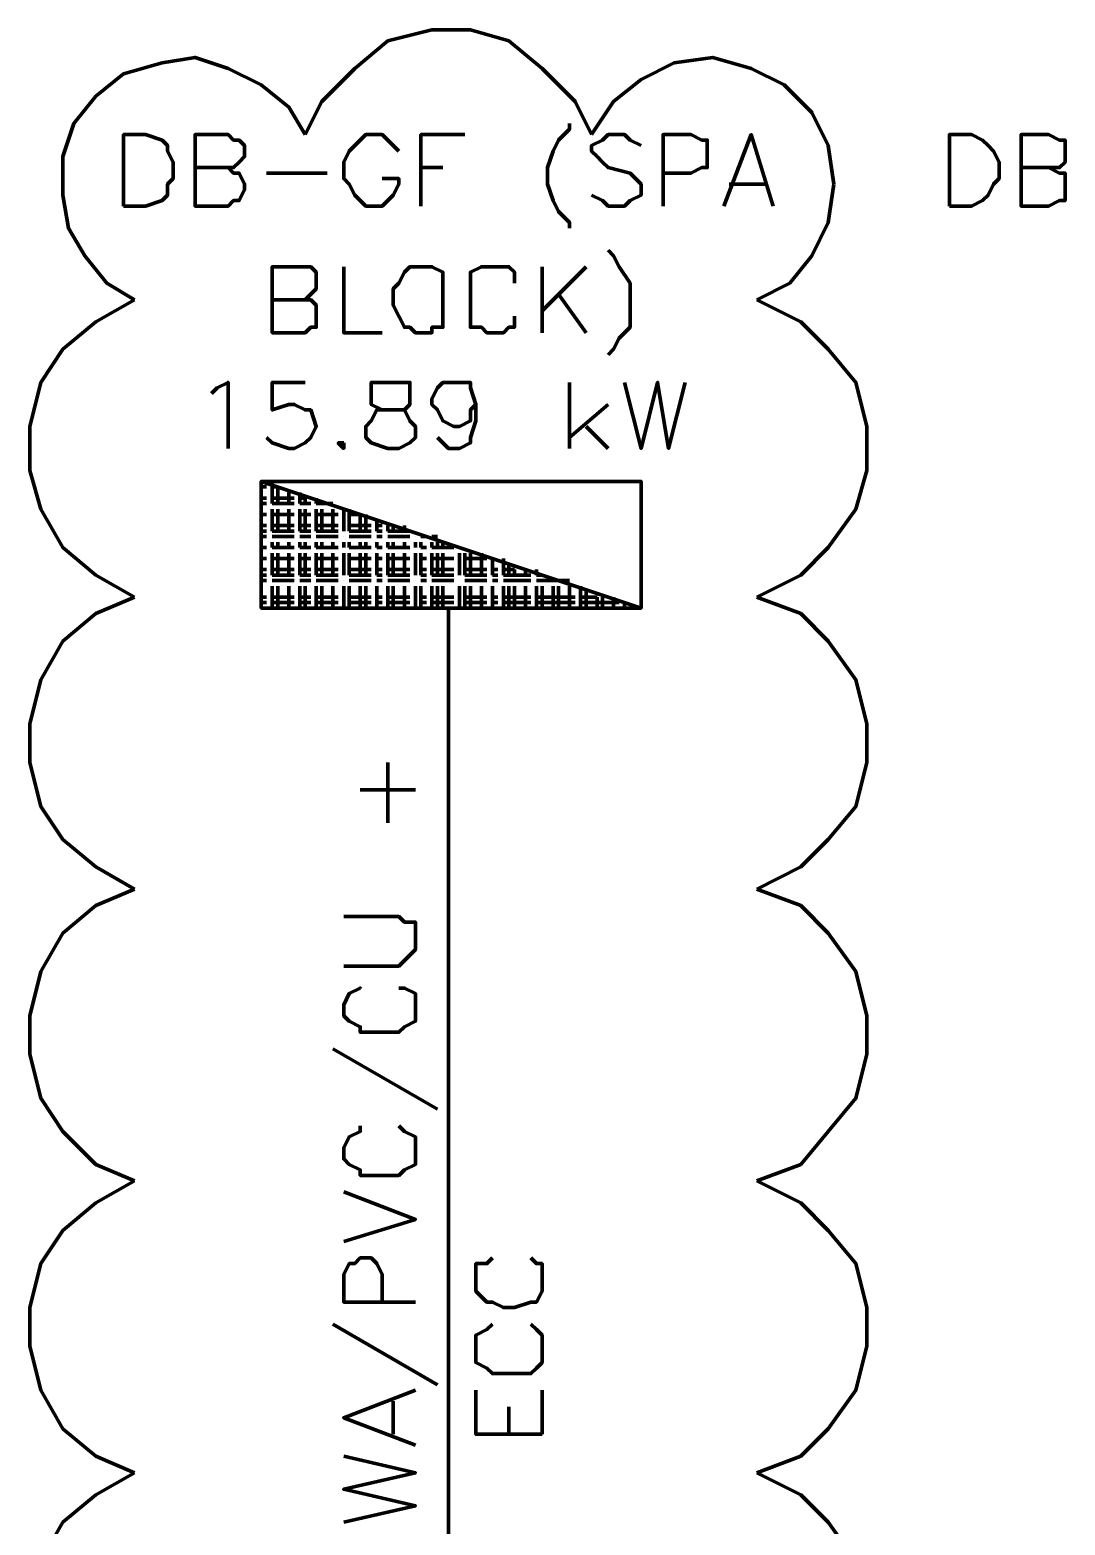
# Model space of a CAD drawing. Header units: inches. Extents: x 16 to 776, y 37 to 575.
# Drawn here: x 146.67 to 178, y 371.08 to 416.33 of the extents above; entities that cross this region are included whole.
import ezdxf

# ---------------------------------------------------------------- set-up
doc = ezdxf.new("R2010")
doc.units = ezdxf.units.IN
doc.header["$MEASUREMENT"] = 0
doc.layers.add('P', color=250, linetype='CONTINUOUS', lineweight=100)

msp = doc.modelspace()

# ---------------------------------------------------------------- linework, layer by layer
at = {"layer": 'P', "color": 1, "linetype": 'Continuous'}
for points in [[(163.667, 413.167), (163.167, 414.167), (162.167, 415.167), (161.167, 416), (160, 416.333), (158.833, 416.333), (157.5, 416), (156.5, 415.167), (155.5, 414.167), (155, 413.167)], [(155, 413.167), (154.5, 414), (153.667, 414.667), (152.667, 415.167), (151.667, 415.5), (150.667, 415.333), (149.5, 415), (148.667, 414.333), (148, 413.5), (147.667, 412.5), (147.667, 411.333), (147.833, 410.333), (148.333, 409.5), (149, 408.667), (149.833, 408.167)], [(171, 411.667), (170.833, 412.833), (170.333, 413.833), (169.5, 414.667), (168.5, 415.167), (167.333, 415.5), (166.167, 415.333), (165.167, 414.833), (164.333, 414.167), (163.667, 413.167)], [(168.667, 408.167), (169.667, 408.667), (170.333, 409.5), (170.833, 410.5), (171, 411.667)], [(149.833, 408.167), (148.667, 407.5), (147.667, 406.667), (147, 405.667), (146.667, 404.333), (146.667, 403), (147, 401.833), (147.667, 400.667), (148.667, 399.833), (149.833, 399.167)], [(168.667, 399.167), (170, 399.833), (170.833, 400.667), (171.667, 401.833), (172, 403), (172, 404.333), (171.667, 405.667), (170.833, 406.667), (170, 407.5), (168.667, 408.167)], [(149.833, 399.167), (148.667, 398.667), (147.667, 397.833), (147, 396.667), (146.667, 395.333), (146.667, 394.167), (147, 392.833), (147.667, 391.833), (148.667, 391), (149.833, 390.333)], [(168.667, 390.333), (170, 391), (170.833, 391.833), (171.667, 392.833), (172, 394.167), (172, 395.333), (171.667, 396.667), (170.833, 397.833), (170, 398.667), (168.667, 399.167)], [(149.833, 390.333), (148.667, 389.833), (147.667, 389), (147, 387.833), (146.667, 386.5), (146.667, 385.333), (147, 384), (147.667, 383), (148.667, 382), (149.833, 381.5)], [(168.667, 381.5), (170, 382), (170.833, 383), (171.667, 384), (172, 385.333), (172, 386.5), (171.667, 387.833), (170.833, 389), (170, 389.833), (168.667, 390.333)], [(149.833, 381.5), (148.667, 380.833), (147.667, 380), (147, 379), (146.667, 377.667), (146.667, 376.5), (147, 375.167), (147.667, 374), (148.667, 373.167), (149.833, 372.667)], [(168.667, 372.667), (170, 373.167), (170.833, 374), (171.667, 375.167), (172, 376.5), (172, 377.667), (171.667, 379), (170.833, 380), (170, 380.833), (168.667, 381.5)], [(149.833, 372.667), (148.667, 372), (147.667, 371.167), (147, 370), (146.667, 368.833), (146.667, 367.5), (147, 366.167), (147.667, 365.167), (148.667, 364.333), (149.833, 363.667)], [(168.667, 363.667), (170, 364.333), (170.833, 365.167), (171.667, 366.167), (172, 367.5), (172, 368.833), (171.667, 370), (170.833, 371.167), (170, 372), (168.667, 372.667)]]:
    msp.add_lwpolyline(points, dxfattribs=at)
at = {"layer": 'P', "color": 0, "linetype": 'Continuous'}
for points in [[(149.5, 411), (149.5, 413.167), (150.167, 413.167), (150.667, 413), (150.833, 412.833), (150.833, 412.667), (151, 412.333), (151, 411.833), (150.833, 411.667), (150.833, 411.333), (150.667, 411.167), (150.167, 411), (149.5, 411)], [(152.667, 412.167), (152.833, 412), (153, 412), (153.167, 411.667), (153.167, 411.5), (153, 411.167), (152.833, 411.167), (152.667, 411), (151.667, 411), (151.667, 413.167), (152.667, 413.167), (152.833, 413), (153, 413), (153.167, 412.833), (153.167, 412.5), (153, 412.333), (152.833, 412.167), (152.667, 412.167), (151.667, 412.167)], [(157.833, 412.667), (157.667, 412.833), (157.5, 413), (157.333, 413.167), (156.833, 413.167), (156.667, 413), (156.5, 412.833), (156.333, 412.667), (156.167, 412.333), (156.167, 411.833), (156.333, 411.667), (156.5, 411.333), (156.667, 411.167), (156.833, 411), (157.333, 411), (157.5, 411.167), (157.667, 411.333), (157.833, 411.667), (157.833, 411.833), (157.333, 411.833)], [(158.5, 411), (158.5, 413.167), (159.833, 413.167)], [(163, 413.5), (163, 413.333), (162.667, 413), (162.5, 412.667), (162.333, 412.167), (162.333, 411.667), (162.5, 411.167), (162.667, 410.833), (163, 410.5), (163, 410.333)], [(165.167, 412.833), (164.833, 413), (164.667, 413.167), (164.167, 413.167), (164, 413), (163.667, 412.833), (163.667, 412.667), (163.833, 412.5), (164, 412.333), (164.167, 412.167), (164.833, 412), (164.833, 412), (165, 411.833), (165.167, 411.667), (165.167, 411.333), (164.833, 411.167), (164.667, 411), (164.167, 411), (164, 411.167), (163.667, 411.333)], [(165.833, 411), (165.833, 413.167), (166.667, 413.167), (167, 413), (167.167, 413), (167.167, 412.833), (167.167, 412.5), (167.167, 412.167), (167, 412.167), (166.667, 412), (165.833, 412)], [(167.667, 411), (168.5, 413.167), (169.167, 411)], [(174.5, 411), (174.5, 413.167), (175.167, 413.167), (175.5, 413), (175.667, 412.833), (175.833, 412.667), (176, 412.333), (176, 411.833), (175.833, 411.667), (175.667, 411.333), (175.5, 411.167), (175.167, 411), (174.5, 411)], [(177.5, 412.167), (177.833, 412), (178, 412), (178, 411.667), (178, 411.5), (178, 411.167), (177.833, 411.167), (177.5, 411), (176.667, 411), (176.667, 413.167), (177.5, 413.167), (177.833, 413), (178, 413), (178, 412.833), (178, 412.5), (178, 412.333), (177.833, 412.167), (177.5, 412.167), (176.667, 412.167)], [(153.833, 412), (155.667, 412)], [(158.5, 412.167), (159.167, 412.167)], [(167.833, 411.667), (169, 411.667)], [(164.167, 409.667), (164.333, 409.5), (164.5, 409.167), (164.833, 408.667), (164.833, 408.167), (164.833, 407.833), (164.833, 407.333), (164.5, 407), (164.333, 406.667), (164.167, 406.5)], [(155, 408.167), (155.167, 408.167), (155.333, 408), (155.333, 407.833), (155.333, 407.5), (155.333, 407.333), (155.167, 407.333), (155, 407.167), (154, 407.167), (154, 409.167), (155, 409.167), (155.167, 409.167), (155.333, 409), (155.333, 408.833), (155.333, 408.667), (155.333, 408.5), (155.167, 408.333), (155, 408.167), (154, 408.167)], [(156.167, 409.167), (156.167, 407.167), (157.333, 407.167)], [(158.333, 409.167), (158.167, 409.167), (158, 409), (157.833, 408.667), (157.667, 408.5), (157.667, 408), (157.833, 407.667), (158, 407.333), (158.167, 407.333), (158.333, 407.167), (158.833, 407.167), (158.833, 407.333), (159.167, 407.333), (159.167, 407.667), (159.167, 408), (159.167, 408.5), (159.167, 408.667), (159.167, 409), (158.833, 409.167), (158.833, 409.167), (158.333, 409.167)], [(161.333, 408.667), (161.333, 409), (161.167, 409.167), (161, 409.167), (160.5, 409.167), (160.333, 409.167), (160, 409), (160, 408.667), (160, 408.5), (160, 408), (160, 407.667), (160, 407.333), (160.333, 407.333), (160.5, 407.167), (161, 407.167), (161.167, 407.333), (161.333, 407.333), (161.333, 407.667)], [(162.167, 409.167), (162.167, 407.167)], [(163.5, 409.167), (162.167, 407.833)], [(162.667, 408.333), (163.5, 407.167)], [(152.167, 405.333), (152.333, 405.5), (152.667, 405.667), (152.667, 403.667)], [(155, 405.667), (154, 405.667), (154, 404.833), (154, 404.833), (154.5, 405), (154.667, 405), (155, 404.833), (155.167, 404.833), (155.333, 404.333), (155.333, 404.333), (155.167, 404), (155, 403.833), (154.667, 403.667), (154.5, 403.667), (154, 403.833), (154, 403.833), (153.833, 404)], [(157.5, 405.667), (157, 405.667), (157, 405.5), (157, 405.167), (157, 405), (157.333, 404.833), (157.667, 404.833), (158, 404.833), (158.167, 404.5), (158.333, 404.333), (158.333, 404), (158.167, 403.833), (157.833, 403.667), (157.5, 403.667), (157, 403.833), (157, 403.833), (156.833, 404), (156.833, 404.333), (157, 404.5), (157.167, 404.833), (157.5, 404.833), (158, 404.833), (158.167, 405), (158.167, 405.167), (158.167, 405.5), (158.167, 405.667), (157.833, 405.667), (157.5, 405.667)], [(160.167, 405), (160, 404.833), (160, 404.5), (159.667, 404.333), (159.5, 404.333), (159.167, 404.5), (159, 404.833), (158.833, 405), (158.833, 405.167), (159, 405.5), (159.167, 405.667), (159.5, 405.667), (159.667, 405.667), (160, 405.667), (160, 405.5), (160.167, 405), (160.167, 404.5), (160, 404), (160, 403.833), (159.667, 403.667), (159.333, 403.667), (159.167, 403.833), (159, 404)], [(163, 405.667), (163, 403.667)], [(164.667, 405.667), (165.167, 403.667), (165.667, 405.667), (166, 403.667), (166.5, 405.667)], [(164.167, 405), (163, 404)], [(163.5, 404.333), (164.167, 403.667)], [(156.167, 403.833), (156, 403.833), (156.167, 403.667), (156.167, 403.833), (156.167, 403.833)], [(153.667, 402.5), (153.667, 402.667)], [(153.667, 402.667), (165.167, 398.833), (165.167, 402.667), (153.667, 402.667), (153.667, 398.833), (165.167, 398.833)], [(153.667, 402.167), (153.667, 402.5)], [(153.667, 402.5), (153.833, 402.5)], [(154, 402.5), (154, 402.667)], [(154, 402.167), (154, 402.5)], [(154, 402.5), (154.167, 402.5)], [(154.167, 402.167), (154.167, 402.5)], [(154.5, 402.167), (154.5, 402.333)], [(154.833, 402.167), (154.833, 402.333)], [(153.667, 402), (153.667, 402.167)], [(153.667, 402.167), (153.833, 402.167)], [(153.667, 402), (153.833, 402)], [(153.667, 401.667), (153.667, 401.833)], [(154, 402), (154, 402.167)], [(154, 402.167), (154.167, 402.167)], [(154, 402), (154.167, 402)], [(154, 401.667), (154, 401.833)], [(154.167, 402), (154.167, 402.167)], [(154.167, 402.167), (154.5, 402.167)], [(154.167, 402), (154.5, 402)], [(154.167, 401.667), (154.167, 401.833)], [(154.5, 402), (154.5, 402.167)], [(154.5, 402.167), (154.667, 402.167)], [(154.5, 402), (154.667, 402)], [(154.5, 401.667), (154.5, 401.833)], [(154.833, 402), (154.833, 402.167)], [(154.833, 402.167), (155, 402.167)], [(154.833, 402), (155, 402)], [(154.833, 401.667), (154.833, 401.833)], [(155, 402), (155, 402.167)], [(155, 402), (155.167, 402)], [(155, 401.667), (155, 401.833)], [(155.333, 402), (155.333, 402.167)], [(155.333, 402), (155.5, 402)], [(155.333, 401.667), (155.333, 401.833)], [(155.5, 402), (155.667, 402)], [(155.5, 402), (155.833, 402)], [(155.5, 401.667), (155.5, 401.833)], [(155.833, 401.667), (155.833, 401.833)], [(156.167, 401.667), (156.167, 401.833)], [(156.333, 401.667), (156.333, 401.833)], [(153.667, 401.333), (153.667, 401.667)], [(153.667, 401.667), (153.833, 401.667)], [(154, 401.333), (154, 401.667)], [(154, 401.667), (154.167, 401.667)], [(154.167, 401.333), (154.167, 401.667)], [(154.167, 401.667), (154.5, 401.667)], [(154.5, 401.333), (154.5, 401.667)], [(154.5, 401.667), (154.667, 401.667)], [(154.833, 401.333), (154.833, 401.667)], [(154.833, 401.667), (155, 401.667)], [(155, 401.333), (155, 401.667)], [(155, 401.667), (155.167, 401.667)], [(155.333, 401.333), (155.333, 401.667)], [(155.333, 401.667), (155.5, 401.667)], [(155.5, 401.333), (155.5, 401.667)], [(155.5, 401.667), (155.833, 401.667)], [(155.833, 401.333), (155.833, 401.667)], [(155.833, 401.667), (156, 401.667)], [(156.167, 401.333), (156.167, 401.667)], [(156.167, 401.667), (156.167, 401.667)], [(156.333, 401.333), (156.333, 401.667)], [(156.333, 401.667), (156.667, 401.667)], [(156.667, 401.333), (156.667, 401.667)], [(156.833, 401.333), (156.833, 401.667)], [(157.167, 401.333), (157.167, 401.5)], [(153.667, 401.167), (153.667, 401.333)], [(153.667, 401.333), (153.833, 401.333)], [(153.667, 401.167), (153.833, 401.167)], [(153.667, 401), (153.667, 401)], [(153.667, 401), (153.833, 401)], [(154, 401.167), (154, 401.333)], [(154, 401.333), (154.167, 401.333)], [(154, 401.167), (154.167, 401.167)], [(154, 401), (154, 401)], [(154, 401), (154.167, 401)], [(154.167, 401.167), (154.167, 401.333)], [(154.167, 401.333), (154.5, 401.333)], [(154.167, 401.167), (154.5, 401.167)], [(154.167, 401), (154.167, 401)], [(154.167, 401), (154.5, 401)], [(154.5, 401.167), (154.5, 401.333)], [(154.5, 401.333), (154.667, 401.333)], [(154.5, 401.167), (154.667, 401.167)], [(154.5, 401), (154.5, 401)], [(154.5, 401), (154.667, 401)], [(154.833, 401.167), (154.833, 401.333)], [(154.833, 401.333), (155, 401.333)], [(154.833, 401.167), (155, 401.167)], [(154.833, 401), (154.833, 401)], [(154.833, 401), (155, 401)], [(155, 401.167), (155, 401.333)], [(155, 401.333), (155.167, 401.333)], [(155, 401.167), (155.167, 401.167)], [(155, 401), (155, 401)], [(155, 401), (155.167, 401)], [(155.333, 401.167), (155.333, 401.333)], [(155.333, 401.333), (155.5, 401.333)], [(155.333, 401.167), (155.5, 401.167)], [(155.333, 401), (155.333, 401)], [(155.333, 401), (155.5, 401)], [(155.5, 401.167), (155.5, 401.333)], [(155.5, 401.333), (155.833, 401.333)], [(155.5, 401.167), (155.833, 401.167)], [(155.5, 401), (155.5, 401)], [(155.5, 401), (155.833, 401)], [(155.833, 401.167), (155.833, 401.333)], [(155.833, 401.333), (156, 401.333)], [(155.833, 401.167), (156, 401.167)], [(155.833, 401), (155.833, 401)], [(155.833, 401), (156, 401)], [(156.167, 401.167), (156.167, 401.333)], [(156.167, 401.333), (156.167, 401.333)], [(156.167, 401.167), (156.167, 401.167)], [(156.167, 401), (156.167, 401)], [(156.167, 401), (156.167, 401)], [(156.333, 401.167), (156.333, 401.333)], [(156.333, 401.333), (156.667, 401.333)], [(156.333, 401.167), (156.667, 401.167)], [(156.333, 401), (156.333, 401)], [(156.333, 401), (156.667, 401)], [(156.667, 401.167), (156.667, 401.333)], [(156.667, 401.333), (156.833, 401.333)], [(156.667, 401.167), (156.833, 401.167)], [(156.667, 401), (156.667, 401)], [(156.667, 401), (156.833, 401)], [(156.833, 401.167), (156.833, 401.333)], [(156.833, 401.333), (157, 401.333)], [(156.833, 401.167), (157, 401.167)], [(156.833, 401), (156.833, 401)], [(156.833, 401), (157, 401)], [(157.167, 401.167), (157.167, 401.333)], [(157.167, 401.333), (157.333, 401.333)], [(157.167, 401.167), (157.333, 401.167)], [(157.167, 401), (157.167, 401)], [(157.167, 401), (157.333, 401)], [(157.5, 401.167), (157.5, 401.333)], [(157.5, 401.167), (157.667, 401.167)], [(157.5, 401), (157.5, 401)], [(157.5, 401), (157.667, 401)], [(157.667, 401.167), (157.667, 401.333)], [(157.667, 401.167), (158, 401.167)], [(157.667, 401), (157.667, 401)], [(157.667, 401), (158, 401)], [(158, 401.167), (158, 401.333)], [(158, 401.167), (158.167, 401.167)], [(158, 401), (158, 401)], [(158, 401), (158.167, 401)], [(158.333, 401), (158.333, 401)], [(158.333, 401), (158.333, 401)], [(158.5, 401), (158.5, 401)], [(158.5, 401), (158.667, 401)], [(158.833, 401), (158.833, 401)], [(158.833, 401), (159, 401)], [(153.667, 400.667), (153.667, 400.833)], [(153.667, 400.667), (153.833, 400.667)], [(153.667, 400.333), (153.667, 400.5)], [(154, 400.667), (154, 400.833)], [(154, 400.667), (154.167, 400.667)], [(154, 400.333), (154, 400.5)], [(154.167, 400.667), (154.167, 400.833)], [(154.167, 400.667), (154.5, 400.667)], [(154.167, 400.333), (154.167, 400.5)], [(154.5, 400.667), (154.5, 400.833)], [(154.5, 400.667), (154.667, 400.667)], [(154.5, 400.333), (154.5, 400.5)], [(154.833, 400.667), (154.833, 400.833)], [(154.833, 400.667), (155, 400.667)], [(154.833, 400.333), (154.833, 400.5)], [(155, 400.667), (155, 400.833)], [(155, 400.667), (155.167, 400.667)], [(155, 400.333), (155, 400.5)], [(155.333, 400.667), (155.333, 400.833)], [(155.333, 400.667), (155.5, 400.667)], [(155.333, 400.333), (155.333, 400.5)], [(155.5, 400.667), (155.5, 400.833)], [(155.5, 400.667), (155.833, 400.667)], [(155.5, 400.333), (155.5, 400.5)], [(155.833, 400.667), (155.833, 400.833)], [(155.833, 400.667), (156, 400.667)], [(155.833, 400.333), (155.833, 400.5)], [(156.167, 400.667), (156.167, 400.833)], [(156.167, 400.667), (156.167, 400.667)], [(156.167, 400.333), (156.167, 400.5)], [(156.333, 400.667), (156.333, 400.833)], [(156.333, 400.667), (156.667, 400.667)], [(156.333, 400.333), (156.333, 400.5)], [(156.667, 400.667), (156.667, 400.833)], [(156.667, 400.667), (156.833, 400.667)], [(156.667, 400.333), (156.667, 400.5)], [(156.833, 400.667), (156.833, 400.833)], [(156.833, 400.667), (157, 400.667)], [(156.833, 400.333), (156.833, 400.5)], [(157.167, 400.667), (157.167, 400.833)], [(157.167, 400.667), (157.333, 400.667)], [(157.167, 400.333), (157.167, 400.5)], [(157.5, 400.667), (157.5, 400.833)], [(157.5, 400.667), (157.667, 400.667)], [(157.5, 400.333), (157.5, 400.5)], [(157.667, 400.667), (157.667, 400.833)], [(157.667, 400.667), (158, 400.667)], [(157.667, 400.333), (157.667, 400.5)], [(158, 400.667), (158, 400.833)], [(158, 400.667), (158.167, 400.667)], [(158, 400.333), (158, 400.5)], [(158.333, 400.667), (158.333, 400.833)], [(158.333, 400.667), (158.333, 400.667)], [(158.333, 400.333), (158.333, 400.5)], [(158.5, 400.667), (158.5, 400.833)], [(158.5, 400.667), (158.667, 400.667)], [(158.5, 400.333), (158.5, 400.5)], [(158.833, 400.667), (158.833, 400.833)], [(158.833, 400.667), (159, 400.667)], [(158.833, 400.333), (158.833, 400.5)], [(159, 400.667), (159, 400.833)], [(159, 400.667), (159.167, 400.667)], [(159, 400.333), (159, 400.5)], [(159.167, 400.667), (159.167, 400.833)], [(159.167, 400.667), (159.5, 400.667)], [(159.167, 400.333), (159.167, 400.5)], [(159.667, 400.667), (159.667, 400.667)], [(159.667, 400.667), (159.667, 400.667)], [(159.667, 400.333), (159.667, 400.5)], [(159.833, 400.333), (159.833, 400.5)], [(160, 400.333), (160, 400.5)], [(160.333, 400.333), (160.333, 400.5)], [(153.667, 400), (153.667, 400.333)], [(153.667, 400.333), (153.833, 400.333)], [(154, 400), (154, 400.333)], [(154, 400.333), (154.167, 400.333)], [(154.167, 400), (154.167, 400.333)], [(154.167, 400.333), (154.5, 400.333)], [(154.5, 400), (154.5, 400.333)], [(154.5, 400.333), (154.667, 400.333)], [(154.833, 400), (154.833, 400.333)], [(154.833, 400.333), (155, 400.333)], [(155, 400), (155, 400.333)], [(155, 400.333), (155.167, 400.333)], [(155.333, 400), (155.333, 400.333)], [(155.333, 400.333), (155.5, 400.333)], [(155.5, 400), (155.5, 400.333)], [(155.5, 400.333), (155.833, 400.333)], [(155.833, 400), (155.833, 400.333)], [(155.833, 400.333), (156, 400.333)], [(156.167, 400), (156.167, 400.333)], [(156.167, 400.333), (156.167, 400.333)], [(156.333, 400), (156.333, 400.333)], [(156.333, 400.333), (156.667, 400.333)], [(156.667, 400), (156.667, 400.333)], [(156.667, 400.333), (156.833, 400.333)], [(156.833, 400), (156.833, 400.333)], [(156.833, 400.333), (157, 400.333)], [(157.167, 400), (157.167, 400.333)], [(157.167, 400.333), (157.333, 400.333)], [(157.5, 400), (157.5, 400.333)], [(157.5, 400.333), (157.667, 400.333)], [(157.667, 400), (157.667, 400.333)], [(157.667, 400.333), (158, 400.333)], [(158, 400), (158, 400.333)], [(158, 400.333), (158.167, 400.333)], [(158.333, 400), (158.333, 400.333)], [(158.333, 400.333), (158.333, 400.333)], [(158.5, 400), (158.5, 400.333)], [(158.5, 400.333), (158.667, 400.333)], [(158.833, 400), (158.833, 400.333)], [(158.833, 400.333), (159, 400.333)], [(159, 400), (159, 400.333)], [(159, 400.333), (159.167, 400.333)], [(159.167, 400), (159.167, 400.333)], [(159.167, 400.333), (159.5, 400.333)], [(159.667, 400), (159.667, 400.333)], [(159.667, 400.333), (159.667, 400.333)], [(159.833, 400), (159.833, 400.333)], [(159.833, 400.333), (160, 400.333)], [(160, 400), (160, 400.333)], [(160, 400.333), (160.333, 400.333)], [(160.333, 400), (160.333, 400.333)], [(160.333, 400.333), (160.5, 400.333)], [(160.667, 400), (160.667, 400.333)], [(161, 400), (161, 400.333)], [(161.167, 400), (161.167, 400.167)], [(153.667, 399.833), (153.667, 400)], [(153.667, 400), (153.833, 400)], [(153.667, 399.833), (153.833, 399.833)], [(153.667, 399.667), (153.667, 399.667)], [(153.667, 399.667), (153.833, 399.667)], [(154, 399.833), (154, 400)], [(154, 400), (154.167, 400)], [(154, 399.833), (154.167, 399.833)], [(154, 399.667), (154, 399.667)], [(154, 399.667), (154.167, 399.667)], [(154.167, 399.833), (154.167, 400)], [(154.167, 400), (154.5, 400)], [(154.167, 399.833), (154.5, 399.833)], [(154.167, 399.667), (154.167, 399.667)], [(154.167, 399.667), (154.5, 399.667)], [(154.5, 399.833), (154.5, 400)], [(154.5, 400), (154.667, 400)], [(154.5, 399.833), (154.667, 399.833)], [(154.5, 399.667), (154.5, 399.667)], [(154.5, 399.667), (154.667, 399.667)], [(154.833, 399.833), (154.833, 400)], [(154.833, 400), (155, 400)], [(154.833, 399.833), (155, 399.833)], [(154.833, 399.667), (154.833, 399.667)], [(154.833, 399.667), (155, 399.667)], [(155, 399.833), (155, 400)], [(155, 400), (155.167, 400)], [(155, 399.833), (155.167, 399.833)], [(155, 399.667), (155, 399.667)], [(155, 399.667), (155.167, 399.667)], [(155.333, 399.833), (155.333, 400)], [(155.333, 400), (155.5, 400)], [(155.333, 399.833), (155.5, 399.833)], [(155.333, 399.667), (155.333, 399.667)], [(155.333, 399.667), (155.5, 399.667)], [(155.5, 399.833), (155.5, 400)], [(155.5, 400), (155.833, 400)], [(155.5, 399.833), (155.833, 399.833)], [(155.5, 399.667), (155.5, 399.667)], [(155.5, 399.667), (155.833, 399.667)], [(155.833, 399.833), (155.833, 400)], [(155.833, 400), (156, 400)], [(155.833, 399.833), (156, 399.833)], [(155.833, 399.667), (155.833, 399.667)], [(155.833, 399.667), (156, 399.667)], [(156.167, 399.833), (156.167, 400)], [(156.167, 400), (156.167, 400)], [(156.167, 399.833), (156.167, 399.833)], [(156.167, 399.667), (156.167, 399.667)], [(156.167, 399.667), (156.167, 399.667)], [(156.333, 399.833), (156.333, 400)], [(156.333, 400), (156.667, 400)], [(156.333, 399.833), (156.667, 399.833)], [(156.333, 399.667), (156.333, 399.667)], [(156.333, 399.667), (156.667, 399.667)], [(156.667, 399.833), (156.667, 400)], [(156.667, 400), (156.833, 400)], [(156.667, 399.833), (156.833, 399.833)], [(156.667, 399.667), (156.667, 399.667)], [(156.667, 399.667), (156.833, 399.667)], [(156.833, 399.833), (156.833, 400)], [(156.833, 400), (157, 400)], [(156.833, 399.833), (157, 399.833)], [(156.833, 399.667), (156.833, 399.667)], [(156.833, 399.667), (157, 399.667)], [(157.167, 399.833), (157.167, 400)], [(157.167, 400), (157.333, 400)], [(157.167, 399.833), (157.333, 399.833)], [(157.167, 399.667), (157.167, 399.667)], [(157.167, 399.667), (157.333, 399.667)], [(157.5, 399.833), (157.5, 400)], [(157.5, 400), (157.667, 400)], [(157.5, 399.833), (157.667, 399.833)], [(157.5, 399.667), (157.5, 399.667)], [(157.5, 399.667), (157.667, 399.667)], [(157.667, 399.833), (157.667, 400)], [(157.667, 400), (158, 400)], [(157.667, 399.833), (158, 399.833)], [(157.667, 399.667), (157.667, 399.667)], [(157.667, 399.667), (158, 399.667)], [(158, 399.833), (158, 400)], [(158, 400), (158.167, 400)], [(158, 399.833), (158.167, 399.833)], [(158, 399.667), (158, 399.667)], [(158, 399.667), (158.167, 399.667)], [(158.333, 399.833), (158.333, 400)], [(158.333, 400), (158.333, 400)], [(158.333, 399.833), (158.333, 399.833)], [(158.333, 399.667), (158.333, 399.667)], [(158.333, 399.667), (158.333, 399.667)], [(158.5, 399.833), (158.5, 400)], [(158.5, 400), (158.667, 400)], [(158.5, 399.833), (158.667, 399.833)], [(158.5, 399.667), (158.5, 399.667)], [(158.5, 399.667), (158.667, 399.667)], [(158.833, 399.833), (158.833, 400)], [(158.833, 400), (159, 400)], [(158.833, 399.833), (159, 399.833)], [(158.833, 399.667), (158.833, 399.667)], [(158.833, 399.667), (159, 399.667)], [(159, 399.833), (159, 400)], [(159, 400), (159.167, 400)], [(159, 399.833), (159.167, 399.833)], [(159, 399.667), (159, 399.667)], [(159, 399.667), (159.167, 399.667)], [(159.167, 399.833), (159.167, 400)], [(159.167, 400), (159.5, 400)], [(159.167, 399.833), (159.5, 399.833)], [(159.167, 399.667), (159.167, 399.667)], [(159.167, 399.667), (159.5, 399.667)], [(159.667, 399.833), (159.667, 400)], [(159.667, 400), (159.667, 400)], [(159.667, 399.833), (159.667, 399.833)], [(159.667, 399.667), (159.667, 399.667)], [(159.667, 399.667), (159.667, 399.667)], [(159.833, 399.833), (159.833, 400)], [(159.833, 400), (160, 400)], [(159.833, 399.833), (160, 399.833)], [(159.833, 399.667), (159.833, 399.667)], [(159.833, 399.667), (160, 399.667)], [(160, 399.833), (160, 400)], [(160, 400), (160.333, 400)], [(160, 399.833), (160.333, 399.833)], [(160, 399.667), (160, 399.667)], [(160, 399.667), (160.333, 399.667)], [(160.333, 399.833), (160.333, 400)], [(160.333, 400), (160.5, 400)], [(160.333, 399.833), (160.5, 399.833)], [(160.333, 399.667), (160.333, 399.667)], [(160.333, 399.667), (160.5, 399.667)], [(160.667, 399.833), (160.667, 400)], [(160.667, 400), (160.833, 400)], [(160.667, 399.833), (160.833, 399.833)], [(160.667, 399.667), (160.667, 399.667)], [(160.667, 399.667), (160.833, 399.667)], [(161, 399.833), (161, 400)], [(161, 400), (161.167, 400)], [(161, 399.833), (161.167, 399.833)], [(161, 399.667), (161, 399.667)], [(161, 399.667), (161.167, 399.667)], [(161.167, 399.833), (161.167, 400)], [(161.167, 400), (161.333, 400)], [(161.167, 399.833), (161.333, 399.833)], [(161.167, 399.667), (161.167, 399.667)], [(161.167, 399.667), (161.333, 399.667)], [(161.333, 399.833), (161.333, 400)], [(161.333, 399.833), (161.667, 399.833)], [(161.333, 399.667), (161.333, 399.667)], [(161.333, 399.667), (161.667, 399.667)], [(161.667, 399.833), (161.667, 400)], [(161.667, 399.833), (161.833, 399.833)], [(161.667, 399.667), (161.667, 399.667)], [(161.667, 399.667), (161.833, 399.667)], [(162, 399.833), (162, 400)], [(162, 399.833), (162.167, 399.833)], [(162, 399.667), (162, 399.667)], [(162, 399.667), (162.167, 399.667)], [(162.167, 399.667), (162.167, 399.667)], [(162.167, 399.667), (162.5, 399.667)], [(162.5, 399.667), (162.5, 399.667)], [(162.5, 399.667), (162.667, 399.667)], [(162.667, 399.667), (162.833, 399.667)], [(162.667, 399.667), (163, 399.667)], [(153.667, 399.167), (153.667, 399.5)], [(153.667, 399), (153.667, 399.167)], [(153.667, 399.167), (153.833, 399.167)], [(154, 399.167), (154, 399.5)], [(154, 399), (154, 399.167)], [(154, 399.167), (154.167, 399.167)], [(154.167, 399.167), (154.167, 399.5)], [(154.167, 399), (154.167, 399.167)], [(154.167, 399.167), (154.5, 399.167)], [(154.5, 399.167), (154.5, 399.5)], [(154.5, 399), (154.5, 399.167)], [(154.5, 399.167), (154.667, 399.167)], [(154.833, 399.167), (154.833, 399.5)], [(154.833, 399), (154.833, 399.167)], [(154.833, 399.167), (155, 399.167)], [(155, 399.167), (155, 399.5)], [(155, 399), (155, 399.167)], [(155, 399.167), (155.167, 399.167)], [(155.333, 399.167), (155.333, 399.5)], [(155.333, 399), (155.333, 399.167)], [(155.333, 399.167), (155.5, 399.167)], [(155.5, 399.167), (155.5, 399.5)], [(155.5, 399), (155.5, 399.167)], [(155.5, 399.167), (155.833, 399.167)], [(155.833, 399.167), (155.833, 399.5)], [(155.833, 399), (155.833, 399.167)], [(155.833, 399.167), (156, 399.167)], [(156.167, 399.167), (156.167, 399.5)], [(156.167, 399), (156.167, 399.167)], [(156.167, 399.167), (156.167, 399.167)], [(156.333, 399.167), (156.333, 399.5)], [(156.333, 399), (156.333, 399.167)], [(156.333, 399.167), (156.667, 399.167)], [(156.667, 399.167), (156.667, 399.5)], [(156.667, 399), (156.667, 399.167)], [(156.667, 399.167), (156.833, 399.167)], [(156.833, 399.167), (156.833, 399.5)], [(156.833, 399), (156.833, 399.167)], [(156.833, 399.167), (157, 399.167)], [(157.167, 399.167), (157.167, 399.5)], [(157.167, 399), (157.167, 399.167)], [(157.167, 399.167), (157.333, 399.167)], [(157.5, 399.167), (157.5, 399.5)], [(157.5, 399), (157.5, 399.167)], [(157.5, 399.167), (157.667, 399.167)], [(157.667, 399.167), (157.667, 399.5)], [(157.667, 399), (157.667, 399.167)], [(157.667, 399.167), (158, 399.167)], [(158, 399.167), (158, 399.5)], [(158, 399), (158, 399.167)], [(158, 399.167), (158.167, 399.167)], [(158.333, 399.167), (158.333, 399.5)], [(158.333, 399), (158.333, 399.167)], [(158.333, 399.167), (158.333, 399.167)], [(158.5, 399.167), (158.5, 399.5)], [(158.5, 399), (158.5, 399.167)], [(158.5, 399.167), (158.667, 399.167)], [(158.833, 399.167), (158.833, 399.5)], [(158.833, 399), (158.833, 399.167)], [(158.833, 399.167), (159, 399.167)], [(159, 399.167), (159, 399.5)], [(159, 399), (159, 399.167)], [(159, 399.167), (159.167, 399.167)], [(159.167, 399.167), (159.167, 399.5)], [(159.167, 399), (159.167, 399.167)], [(159.167, 399.167), (159.5, 399.167)], [(159.667, 399.167), (159.667, 399.5)], [(159.667, 399), (159.667, 399.167)], [(159.667, 399.167), (159.667, 399.167)], [(159.833, 399.167), (159.833, 399.5)], [(159.833, 399), (159.833, 399.167)], [(159.833, 399.167), (160, 399.167)], [(160, 399.167), (160, 399.5)], [(160, 399), (160, 399.167)], [(160, 399.167), (160.333, 399.167)], [(160.333, 399.167), (160.333, 399.5)], [(160.333, 399), (160.333, 399.167)], [(160.333, 399.167), (160.5, 399.167)], [(160.667, 399.167), (160.667, 399.5)], [(160.667, 399), (160.667, 399.167)], [(160.667, 399.167), (160.833, 399.167)], [(161, 399.167), (161, 399.5)], [(161, 399), (161, 399.167)], [(161, 399.167), (161.167, 399.167)], [(161.167, 399.167), (161.167, 399.5)], [(161.167, 399), (161.167, 399.167)], [(161.167, 399.167), (161.333, 399.167)], [(161.333, 399.167), (161.333, 399.5)], [(161.333, 399), (161.333, 399.167)], [(161.333, 399.167), (161.667, 399.167)], [(161.667, 399.167), (161.667, 399.5)], [(161.667, 399), (161.667, 399.167)], [(161.667, 399.167), (161.833, 399.167)], [(162, 399.167), (162, 399.5)], [(162, 399), (162, 399.167)], [(162, 399.167), (162.167, 399.167)], [(162.167, 399.167), (162.167, 399.5)], [(162.167, 399), (162.167, 399.167)], [(162.167, 399.167), (162.5, 399.167)], [(162.5, 399.167), (162.5, 399.5)], [(162.5, 399), (162.5, 399.167)], [(162.5, 399.167), (162.667, 399.167)], [(162.667, 399.167), (162.667, 399.5)], [(162.667, 399), (162.667, 399.167)], [(162.667, 399.167), (163, 399.167)], [(163, 399.167), (163, 399.5)], [(163, 399), (163, 399.167)], [(163, 399.167), (163.167, 399.167)], [(163.333, 399.167), (163.333, 399.5)], [(163.333, 399), (163.333, 399.167)], [(163.333, 399.167), (163.5, 399.167)], [(163.5, 399.167), (163.5, 399.333)], [(163.5, 399), (163.5, 399.167)], [(163.5, 399.167), (163.833, 399.167)], [(163.833, 399), (163.833, 399.167)], [(164, 399), (164, 399.167)], [(164.333, 399), (164.333, 399.167)], [(153.667, 398.833), (153.667, 399)], [(153.667, 399), (153.833, 399)], [(154, 398.833), (154, 399)], [(154, 399), (154.167, 399)], [(154.167, 398.833), (154.167, 399)], [(154.167, 399), (154.5, 399)], [(154.5, 398.833), (154.5, 399)], [(154.5, 399), (154.667, 399)], [(154.833, 398.833), (154.833, 399)], [(154.833, 399), (155, 399)], [(155, 398.833), (155, 399)], [(155, 399), (155.167, 399)], [(155.333, 398.833), (155.333, 399)], [(155.333, 399), (155.5, 399)], [(155.5, 398.833), (155.5, 399)], [(155.5, 399), (155.833, 399)], [(155.833, 398.833), (155.833, 399)], [(155.833, 399), (156, 399)], [(156.167, 398.833), (156.167, 399)], [(156.167, 399), (156.167, 399)], [(156.333, 398.833), (156.333, 399)], [(156.333, 399), (156.667, 399)], [(156.667, 398.833), (156.667, 399)], [(156.667, 399), (156.833, 399)], [(156.833, 398.833), (156.833, 399)], [(156.833, 399), (157, 399)], [(157.167, 398.833), (157.167, 399)], [(157.167, 399), (157.333, 399)], [(157.5, 398.833), (157.5, 399)], [(157.5, 399), (157.667, 399)], [(157.667, 398.833), (157.667, 399)], [(157.667, 399), (158, 399)], [(158, 398.833), (158, 399)], [(158, 399), (158.167, 399)], [(158.333, 398.833), (158.333, 399)], [(158.333, 399), (158.333, 399)], [(158.5, 398.833), (158.5, 399)], [(158.5, 399), (158.667, 399)], [(158.833, 398.833), (158.833, 399)], [(158.833, 399), (159, 399)], [(159, 398.833), (159, 399)], [(159, 399), (159.167, 399)], [(159.167, 398.833), (159.167, 399)], [(159.167, 399), (159.5, 399)], [(159.333, 327.167), (159.333, 398.833)], [(159.667, 398.833), (159.667, 399)], [(159.667, 399), (159.667, 399)], [(159.833, 398.833), (159.833, 399)], [(159.833, 399), (160, 399)], [(160, 398.833), (160, 399)], [(160, 399), (160.333, 399)], [(160.333, 398.833), (160.333, 399)], [(160.333, 399), (160.5, 399)], [(160.667, 398.833), (160.667, 399)], [(160.667, 399), (160.833, 399)], [(161, 398.833), (161, 399)], [(161, 399), (161.167, 399)], [(161.167, 398.833), (161.167, 399)], [(161.167, 399), (161.333, 399)], [(161.333, 398.833), (161.333, 399)], [(161.333, 399), (161.667, 399)], [(161.667, 398.833), (161.667, 399)], [(161.667, 399), (161.833, 399)], [(162, 398.833), (162, 399)], [(162, 399), (162.167, 399)], [(162.167, 398.833), (162.167, 399)], [(162.167, 399), (162.5, 399)], [(162.5, 398.833), (162.5, 399)], [(162.5, 399), (162.667, 399)], [(162.667, 398.833), (162.667, 399)], [(162.667, 399), (163, 399)], [(163, 398.833), (163, 399)], [(163, 399), (163.167, 399)], [(163.333, 398.833), (163.333, 399)], [(163.333, 399), (163.5, 399)], [(163.5, 398.833), (163.5, 399)], [(163.5, 399), (163.833, 399)], [(163.833, 398.833), (163.833, 399)], [(163.833, 399), (164, 399)], [(164, 398.833), (164, 399)], [(164, 399), (164.333, 399)], [(164.333, 398.833), (164.333, 399)], [(164.333, 399), (164.5, 399)], [(164.667, 398.833), (164.667, 399)], [(164.833, 398.833), (165, 398.833)], [(157.5, 392.333), (157.5, 394.167)], [(156.667, 393.333), (158.333, 393.333)], [(156.167, 388), (157.833, 388), (158, 388.167), (158.333, 388.5), (158.333, 388.667), (158.333, 389), (158.333, 389.333), (158, 389.333), (157.833, 389.5), (156.167, 389.5)], [(156.667, 387.333), (156.667, 387.333), (156.333, 387.167), (156.167, 386.833), (156.167, 386.5), (156.333, 386.333), (156.667, 386.167), (156.667, 386), (157, 386), (157.5, 386), (157.833, 386), (158, 386.167), (158.333, 386.333), (158.333, 386.5), (158.333, 386.833), (158.333, 387.167), (158, 387.333), (157.833, 387.333)], [(155.833, 385.5), (159, 383.667)], [(156.667, 383.167), (156.667, 383), (156.333, 382.833), (156.167, 382.5), (156.167, 382.167), (156.333, 382), (156.667, 381.833), (156.667, 381.667), (157, 381.667), (157.5, 381.667), (157.833, 381.667), (158, 381.833), (158.333, 382), (158.333, 382.167), (158.333, 382.5), (158.333, 382.833), (158, 383), (157.833, 383.167)], [(156.167, 379.667), (158.333, 380.333), (156.167, 381.167)], [(158.333, 377.833), (156.167, 377.833), (156.167, 378.667), (156.333, 379), (156.5, 379), (156.667, 379.167), (157, 379.167), (157.167, 379), (157.167, 379), (157.333, 378.667), (157.333, 377.833)], [(160.667, 379.167), (160.5, 379), (160.167, 379), (160.167, 378.667), (160.167, 378.333), (160.167, 378.167), (160.5, 377.833), (160.667, 377.833), (161, 377.667), (161.333, 377.667), (161.833, 377.833), (162, 377.833), (162.167, 378.167), (162.167, 378.333), (162.167, 378.667), (162.167, 379), (162, 379), (161.833, 379.167)], [(155.833, 377.167), (159, 375.333)], [(160.667, 377.167), (160.5, 377), (160.167, 376.833), (160.167, 376.5), (160.167, 376.167), (160.167, 376), (160.5, 375.833), (160.667, 375.667), (161, 375.667), (161.333, 375.667), (161.833, 375.667), (162, 375.833), (162.167, 376), (162.167, 376.167), (162.167, 376.5), (162.167, 376.833), (162, 377), (161.833, 377.167)], [(158.333, 373.5), (156.167, 374.333), (158.333, 375.167)], [(162.167, 373.833), (160.167, 373.833), (160.167, 375.167)], [(162.167, 373.833), (162.167, 375.167)], [(157.667, 373.833), (157.667, 374.833)], [(161.167, 373.833), (161.167, 374.667)], [(156.167, 371.167), (158.333, 371.667), (156.167, 372.167), (158.333, 372.667), (156.167, 373.167)]]:
    msp.add_lwpolyline(points, dxfattribs=at)

doc.saveas('drawing.dxf')
